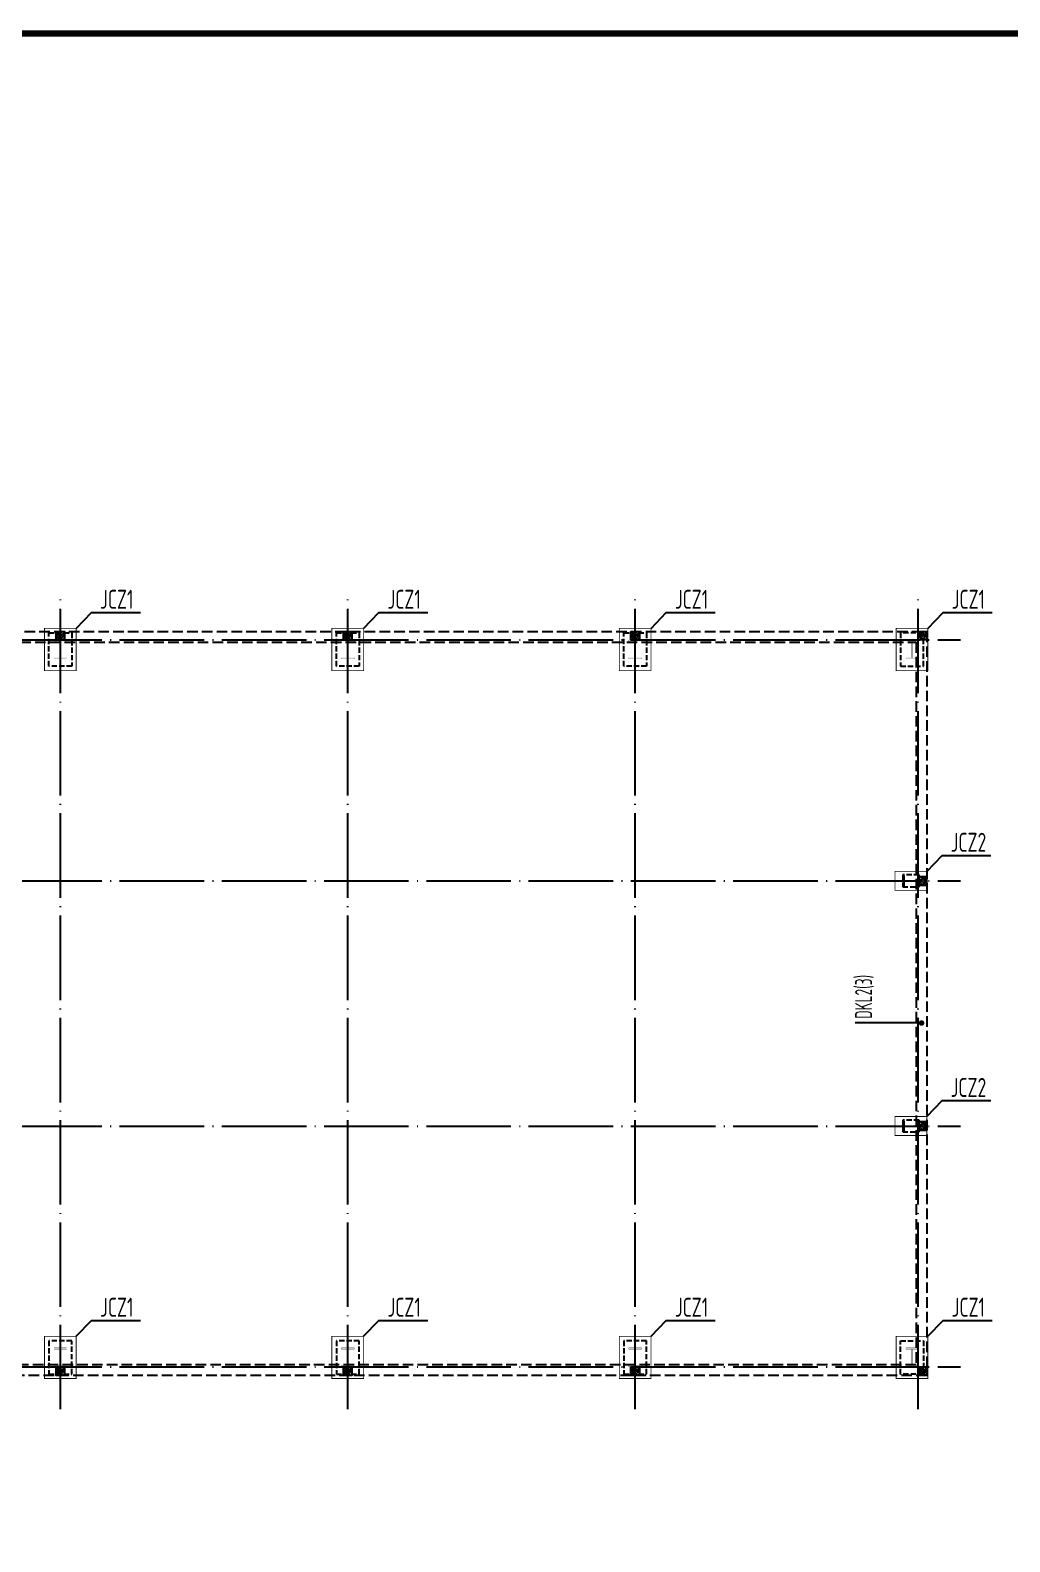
# Model space of a CAD drawing. Extents: x 9834882 to 10005569, y 1691670 to 2510806.
# Drawn here: x 9941281 to 9964458, y 2299292 to 2335057 of the extents above; entities that cross this region are included whole.
import ezdxf

# ---------------------------------------------------------------- set-up
doc = ezdxf.new("R2010")
doc.units = 0
doc.header["$LTSCALE"] = 1000
doc.header["$MEASUREMENT"] = 0
doc.linetypes.add('DASH', pattern=[0.35, 0.25, -0.1])
doc.linetypes.add('DOTE', pattern=[2.42, 2, -0.2, 0.02, -0.2])
doc.layers.get('0').update_dxf_attribs({"linetype": 'CONTINUOUS'})
for name, color, linetype in [('1000', 2, 'CONTINUOUS'), ('DOTE', 8, 'DOTE'), ('GZ', 3, 'CONTINUOUS'), ('PUB_TITLE', 4, 'CONTINUOUS'), ('一般文字', 6, 'CONTINUOUS'), ('柱', 2, 'CONTINUOUS'), ('梁', 4, 'CONTINUOUS')]:
    doc.layers.add(name, color=color, linetype=linetype)
doc.layers.add('柱集中标注', color=2, linetype='CONTINUOUS', lineweight=18)
doc.layers.add('梁集中标注竖向', color=190, linetype='CONTINUOUS', lineweight=25)
doc.styles.add('TSSD_REIN', font='atssdeng.shx', dxfattribs={"width": 0.7, "bigfont": 'atssdchn.shx'})

# ---------------------------------------------------------------- blocks, each defined once
blk = doc.blocks.new('layisuixin-point')
blk.add_lwpolyline([(-0.25, 0, 0.5, 0.5, 1), (0.25, 0, 0.5, 0.5, 1)], format="xyseb", close=True)

msp = doc.modelspace()

# ---------------------------------------------------------------- hatches: boundary and pattern name
at = {"layer": 'GZ'}
h = msp.add_hatch(dxfattribs=at)
h.set_pattern_fill('钢筋混凝土', color=256, scale=20, style=0)
h.set_pattern_definition([(45, (1682675.53, 117481), (-35.35533906, 35.35533906), []), (50, (1682675.53, 117481), (143.4520365, -12.550427), [15, -165]), (355, (1682675.53, 117481), (-27.7502667, 150.4384267), [12, -132]), (100.4514, (1682687.48, 117479.95), (115.7018763, 137.8879084), [12.748038, -140.2284224]), (46.1842, (1682675.53, 117521), (213.4482097, -33.103803), [22.5, -247.5]), (96.6356, (1682693.32, 117518.24), (186.932541, 194.823574), [19.1220576, -210.3426]), (351.1842, (1682675.53, 117521), (186.932389, 194.82372), [18, -198]), (21, (1682695.53, 117511), (119.3814104, -80.5237781), [15, -165]), (326, (1682695.53, 117511), (48.6630664, 145.030009), [12, -132]), (71.4514, (1682705.48, 117504.29), (168.0445257, 64.5060993), [12.748038, -140.2284224]), (37.5, (1682675.53, 117481), (2.43197106, 66.57877077), [0, -130.4, 0, -134, 0, -132.5]), (7.5, (1682675.53, 117481), (52.6139075, 78.8823424), [0, -76.4, 0, -127.4, 0, -50.5]), (327.5, (1682630.93, 117481), (106.76448723, -4.51097435), [0, -50, 0, -156, 0, -207]), (317.5, (1682610.93, 117481), (116.6372339, 20.0209965), [0, -65, 0, -103.6, 0, -147])])
h.paths.add_polyline_path([(9941893.9, 2320829.2), (9942094, 2320829.2), (9942094, 2320629.2), (9941893.9, 2320629.2)])
h = msp.add_hatch(dxfattribs=at)
h.set_pattern_fill('钢筋混凝土', color=256, scale=20, style=0)
h.set_pattern_definition([(45, (1689475.53, 117481), (-35.35533906, 35.35533906), []), (50, (1689475.53, 117481), (143.4520365, -12.550427), [15, -165]), (355, (1689475.53, 117481), (-27.7502667, 150.4384267), [12, -132]), (100.4514, (1689487.48, 117479.95), (115.7018763, 137.8879084), [12.748038, -140.2284224]), (46.1842, (1689475.53, 117521), (213.4482097, -33.103803), [22.5, -247.5]), (96.6356, (1689493.32, 117518.24), (186.932541, 194.823574), [19.1220576, -210.3426]), (351.1842, (1689475.53, 117521), (186.932389, 194.82372), [18, -198]), (21, (1689495.53, 117511), (119.3814104, -80.5237781), [15, -165]), (326, (1689495.53, 117511), (48.6630664, 145.030009), [12, -132]), (71.4514, (1689505.48, 117504.29), (168.0445257, 64.5060993), [12.748038, -140.2284224]), (37.5, (1689475.53, 117481), (2.43197106, 66.57877077), [0, -130.4, 0, -134, 0, -132.5]), (7.5, (1689475.53, 117481), (52.6139075, 78.8823424), [0, -76.4, 0, -127.4, 0, -50.5]), (327.5, (1689430.93, 117481), (106.76448723, -4.51097435), [0, -50, 0, -156, 0, -207]), (317.5, (1689410.93, 117481), (116.6372339, 20.0209965), [0, -65, 0, -103.6, 0, -147])])
h.paths.add_polyline_path([(9948693.9, 2320829.2), (9948894, 2320829.2), (9948894, 2320629.2), (9948693.9, 2320629.2)])
h = msp.add_hatch(dxfattribs=at)
h.set_pattern_fill('钢筋混凝土', color=256, scale=20, style=0)
h.set_pattern_definition([(45, (1696275.53, 117481), (-35.35533906, 35.35533906), []), (50, (1696275.53, 117481), (143.4520365, -12.550427), [15, -165]), (355, (1696275.53, 117481), (-27.7502667, 150.4384267), [12, -132]), (100.4514, (1696287.48, 117479.95), (115.7018763, 137.8879084), [12.748038, -140.2284224]), (46.1842, (1696275.53, 117521), (213.4482097, -33.103803), [22.5, -247.5]), (96.6356, (1696293.32, 117518.24), (186.932541, 194.823574), [19.1220576, -210.3426]), (351.1842, (1696275.53, 117521), (186.932389, 194.82372), [18, -198]), (21, (1696295.53, 117511), (119.3814104, -80.5237781), [15, -165]), (326, (1696295.53, 117511), (48.6630664, 145.030009), [12, -132]), (71.4514, (1696305.48, 117504.29), (168.0445257, 64.5060993), [12.748038, -140.2284224]), (37.5, (1696275.53, 117481), (2.43197106, 66.57877077), [0, -130.4, 0, -134, 0, -132.5]), (7.5, (1696275.53, 117481), (52.6139075, 78.8823424), [0, -76.4, 0, -127.4, 0, -50.5]), (327.5, (1696230.93, 117481), (106.76448723, -4.51097435), [0, -50, 0, -156, 0, -207]), (317.5, (1696210.93, 117481), (116.6372339, 20.0209965), [0, -65, 0, -103.6, 0, -147])])
h.paths.add_polyline_path([(9955493.9, 2320829.2), (9955694, 2320829.2), (9955694, 2320629.2), (9955493.9, 2320629.2)])
h = msp.add_hatch(dxfattribs=at)
h.set_pattern_fill('钢筋混凝土', color=256, scale=20, style=0)
h.set_pattern_definition([(45, (1703075.56, 117481), (-35.35533906, 35.35533906), []), (50, (1703075.56, 117481), (143.4520365, -12.550427), [15, -165]), (355, (1703075.56, 117481), (-27.7502667, 150.4384267), [12, -132]), (100.4514, (1703087.51, 117479.95), (115.7018763, 137.8879084), [12.748038, -140.2284224]), (46.1842, (1703075.56, 117521), (213.4482097, -33.103803), [22.5, -247.5]), (96.6356, (1703093.35, 117518.24), (186.932541, 194.823574), [19.1220576, -210.3426]), (351.1842, (1703075.56, 117521), (186.932389, 194.82372), [18, -198]), (21, (1703095.56, 117511), (119.3814104, -80.5237781), [15, -165]), (326, (1703095.56, 117511), (48.6630664, 145.030009), [12, -132]), (71.4514, (1703105.5, 117504.29), (168.0445257, 64.5060993), [12.748038, -140.2284224]), (37.5, (1703075.56, 117481), (2.43197106, 66.57877077), [0, -130.4, 0, -134, 0, -132.5]), (7.5, (1703075.56, 117481), (52.6139075, 78.8823424), [0, -76.4, 0, -127.4, 0, -50.5]), (327.5, (1703030.96, 117481), (106.76448723, -4.51097435), [0, -50, 0, -156, 0, -207]), (317.5, (1703010.96, 117481), (116.6372339, 20.0209965), [0, -65, 0, -103.6, 0, -147])])
h.paths.add_polyline_path([(9962293.9, 2320829.2), (9962494, 2320829.2), (9962494, 2320629.2), (9962293.9, 2320629.2)])
h = msp.add_hatch(dxfattribs=at)
h.set_pattern_fill('钢筋混凝土', color=256, scale=20, style=0)
h.set_pattern_definition([(135, (18221712.383, 111681), (35.35533906, 35.35533906), []), (130, (18221712.38, 111681), (-143.4520365, -12.550427), [15, -165]), (185, (18221712.38, 111681), (27.7502667, 150.4384267), [12, -132]), (79.5486, (18221700.43, 111679.95), (-115.7018763, 137.8879084), [12.748038, -140.2284224]), (133.8158, (18221712.38, 111721), (-213.4482097, -33.103803), [22.5, -247.5]), (83.3644, (18221694.6, 111718.24), (-186.932541, 194.823574), [19.1220576, -210.3426]), (188.8158, (18221712.38, 111721), (-186.932389, 194.82372), [18, -198]), (159, (18221692.38, 111711), (-119.3814104, -80.5237781), [15, -165]), (214, (18221692.38, 111711), (-48.6630664, 145.030009), [12, -132]), (108.5486, (18221682.43, 111704.29), (-168.0445257, 64.5060993), [12.748038, -140.2284224]), (142.5, (18221712.383, 111681), (-2.43197106, 66.57877077), [0, -130.4, 0, -134, 0, -132.5]), (172.5, (18221712.38, 111681), (-52.6139075, 78.8823424), [0, -76.4, 0, -127.4, 0, -50.5]), (212.5, (18221756.983, 111681), (-106.76448723, -4.51097435), [0, -50, 0, -156, 0, -207]), (222.5, (18221776.98, 111681), (-116.6372339, 20.0209965), [0, -65, 0, -103.6, 0, -147])])
h.paths.add_polyline_path([(9962494, 2315029.2), (9962293.9, 2315029.2), (9962293.9, 2314829.2), (9962494, 2314829.2)])
h = msp.add_hatch(dxfattribs=at)
h.set_pattern_fill('钢筋混凝土', color=256, scale=20, style=0)
h.set_pattern_definition([(135, (18221712.383, 105881), (35.35533906, 35.35533906), []), (130, (18221712.38, 105881), (-143.4520365, -12.550427), [15, -165]), (185, (18221712.38, 105881), (27.7502667, 150.4384267), [12, -132]), (79.5486, (18221700.43, 105879.95), (-115.7018763, 137.8879084), [12.748038, -140.2284224]), (133.8158, (18221712.38, 105921), (-213.4482097, -33.103803), [22.5, -247.5]), (83.3644, (18221694.6, 105918.24), (-186.932541, 194.823574), [19.1220576, -210.3426]), (188.8158, (18221712.38, 105921), (-186.932389, 194.82372), [18, -198]), (159, (18221692.38, 105911), (-119.3814104, -80.5237781), [15, -165]), (214, (18221692.38, 105911), (-48.6630664, 145.030009), [12, -132]), (108.5486, (18221682.43, 105904.29), (-168.0445257, 64.5060993), [12.748038, -140.2284224]), (142.5, (18221712.383, 105881), (-2.43197106, 66.57877077), [0, -130.4, 0, -134, 0, -132.5]), (172.5, (18221712.38, 105881), (-52.6139075, 78.8823424), [0, -76.4, 0, -127.4, 0, -50.5]), (212.5, (18221756.983, 105881), (-106.76448723, -4.51097435), [0, -50, 0, -156, 0, -207]), (222.5, (18221776.98, 105881), (-116.6372339, 20.0209965), [0, -65, 0, -103.6, 0, -147])])
h.paths.add_polyline_path([(9962494, 2309229.2), (9962293.9, 2309229.2), (9962293.9, 2309029.2), (9962494, 2309029.2)])
h = msp.add_hatch(dxfattribs=at)
h.set_pattern_fill('钢筋混凝土', color=256, scale=20, style=0)
h.set_pattern_definition([(45, (1682675.53, 100081), (-35.35533906, 35.35533906), []), (50, (1682675.53, 100081), (143.4520365, -12.550427), [15, -165]), (355, (1682675.53, 100081), (-27.7502667, 150.4384267), [12, -132]), (100.4514, (1682687.48, 100079.95), (115.7018763, 137.8879084), [12.748038, -140.2284224]), (46.1842, (1682675.53, 100121), (213.4482097, -33.103803), [22.5, -247.5]), (96.6356, (1682693.32, 100118.24), (186.932541, 194.823574), [19.1220576, -210.3426]), (351.1842, (1682675.53, 100121), (186.932389, 194.82372), [18, -198]), (21, (1682695.53, 100111), (119.3814104, -80.5237781), [15, -165]), (326, (1682695.53, 100111), (48.6630664, 145.030009), [12, -132]), (71.4514, (1682705.48, 100104.29), (168.0445257, 64.5060993), [12.748038, -140.2284224]), (37.5, (1682675.53, 100081), (2.43197106, 66.57877077), [0, -130.4, 0, -134, 0, -132.5]), (7.5, (1682675.53, 100081), (52.6139075, 78.8823424), [0, -76.4, 0, -127.4, 0, -50.5]), (327.5, (1682630.93, 100081), (106.76448723, -4.51097435), [0, -50, 0, -156, 0, -207]), (317.5, (1682610.93, 100081), (116.6372339, 20.0209965), [0, -65, 0, -103.6, 0, -147])])
h.paths.add_polyline_path([(9941893.9, 2303429.2), (9942094, 2303429.2), (9942094, 2303229.2), (9941893.9, 2303229.2)])
h = msp.add_hatch(dxfattribs=at)
h.set_pattern_fill('钢筋混凝土', color=256, scale=20, style=0)
h.set_pattern_definition([(45, (1689475.53, 100081), (-35.35533906, 35.35533906), []), (50, (1689475.53, 100081), (143.4520365, -12.550427), [15, -165]), (355, (1689475.53, 100081), (-27.7502667, 150.4384267), [12, -132]), (100.4514, (1689487.48, 100079.95), (115.7018763, 137.8879084), [12.748038, -140.2284224]), (46.1842, (1689475.53, 100121), (213.4482097, -33.103803), [22.5, -247.5]), (96.6356, (1689493.32, 100118.24), (186.932541, 194.823574), [19.1220576, -210.3426]), (351.1842, (1689475.53, 100121), (186.932389, 194.82372), [18, -198]), (21, (1689495.53, 100111), (119.3814104, -80.5237781), [15, -165]), (326, (1689495.53, 100111), (48.6630664, 145.030009), [12, -132]), (71.4514, (1689505.48, 100104.29), (168.0445257, 64.5060993), [12.748038, -140.2284224]), (37.5, (1689475.53, 100081), (2.43197106, 66.57877077), [0, -130.4, 0, -134, 0, -132.5]), (7.5, (1689475.53, 100081), (52.6139075, 78.8823424), [0, -76.4, 0, -127.4, 0, -50.5]), (327.5, (1689430.93, 100081), (106.76448723, -4.51097435), [0, -50, 0, -156, 0, -207]), (317.5, (1689410.93, 100081), (116.6372339, 20.0209965), [0, -65, 0, -103.6, 0, -147])])
h.paths.add_polyline_path([(9948693.9, 2303429.2), (9948894, 2303429.2), (9948894, 2303229.2), (9948693.9, 2303229.2)])
h = msp.add_hatch(dxfattribs=at)
h.set_pattern_fill('钢筋混凝土', color=256, scale=20, style=0)
h.set_pattern_definition([(45, (1696275.53, 100081), (-35.35533906, 35.35533906), []), (50, (1696275.53, 100081), (143.4520365, -12.550427), [15, -165]), (355, (1696275.53, 100081), (-27.7502667, 150.4384267), [12, -132]), (100.4514, (1696287.48, 100079.95), (115.7018763, 137.8879084), [12.748038, -140.2284224]), (46.1842, (1696275.53, 100121), (213.4482097, -33.103803), [22.5, -247.5]), (96.6356, (1696293.32, 100118.24), (186.932541, 194.823574), [19.1220576, -210.3426]), (351.1842, (1696275.53, 100121), (186.932389, 194.82372), [18, -198]), (21, (1696295.53, 100111), (119.3814104, -80.5237781), [15, -165]), (326, (1696295.53, 100111), (48.6630664, 145.030009), [12, -132]), (71.4514, (1696305.48, 100104.29), (168.0445257, 64.5060993), [12.748038, -140.2284224]), (37.5, (1696275.53, 100081), (2.43197106, 66.57877077), [0, -130.4, 0, -134, 0, -132.5]), (7.5, (1696275.53, 100081), (52.6139075, 78.8823424), [0, -76.4, 0, -127.4, 0, -50.5]), (327.5, (1696230.93, 100081), (106.76448723, -4.51097435), [0, -50, 0, -156, 0, -207]), (317.5, (1696210.93, 100081), (116.6372339, 20.0209965), [0, -65, 0, -103.6, 0, -147])])
h.paths.add_polyline_path([(9955493.9, 2303429.2), (9955694, 2303429.2), (9955694, 2303229.2), (9955493.9, 2303229.2)])
h = msp.add_hatch(dxfattribs=at)
h.set_pattern_fill('钢筋混凝土', color=256, scale=20, style=0)
h.set_pattern_definition([(45, (1703075.496, 100081), (-35.35533906, 35.35533906), []), (50, (1703075.5, 100081), (143.4520365, -12.550427), [15, -165]), (355, (1703075.5, 100081), (-27.7502667, 150.4384267), [12, -132]), (100.4514, (1703087.45, 100079.95), (115.7018763, 137.8879084), [12.748038, -140.2284224]), (46.1842, (1703075.5, 100121), (213.4482097, -33.103803), [22.5, -247.5]), (96.6356, (1703093.28, 100118.24), (186.932541, 194.823574), [19.1220576, -210.3426]), (351.1842, (1703075.5, 100121), (186.932389, 194.82372), [18, -198]), (21, (1703095.5, 100111), (119.3814104, -80.5237781), [15, -165]), (326, (1703095.5, 100111), (48.6630664, 145.030009), [12, -132]), (71.4514, (1703105.44, 100104.29), (168.0445257, 64.5060993), [12.748038, -140.2284224]), (37.5, (1703075.496, 100081), (2.43197106, 66.57877077), [0, -130.4, 0, -134, 0, -132.5]), (7.5, (1703075.496, 100081), (52.6139075, 78.8823424), [0, -76.4, 0, -127.4, 0, -50.5]), (327.5, (1703030.896, 100081), (106.76448723, -4.51097435), [0, -50, 0, -156, 0, -207]), (317.5, (1703010.9, 100081), (116.6372339, 20.0209965), [0, -65, 0, -103.6, 0, -147])])
h.paths.add_polyline_path([(9962293.9, 2303429.2), (9962493.9, 2303429.2), (9962493.9, 2303229.2), (9962293.9, 2303229.2)])
at = {"layer": '柱'}
for color, points in [(2, [(9942143.9, 2320629.2), (9941843.9, 2320629.2), (9941843.9, 2320597.2), (9941981.9, 2320597.2), (9941981.9, 2320211.2), (9941843.9, 2320211.2), (9941843.9, 2320179.2), (9942143.9, 2320179.2), (9942143.9, 2320211.2), (9942005.9, 2320211.2), (9942005.9, 2320597.2), (9942143.9, 2320597.2)]), (2, [(9948943.9, 2320629.2), (9948643.9, 2320629.2), (9948643.9, 2320597.2), (9948781.9, 2320597.2), (9948781.9, 2320211.2), (9948643.9, 2320211.2), (9948643.9, 2320179.2), (9948943.9, 2320179.2), (9948943.9, 2320211.2), (9948805.9, 2320211.2), (9948805.9, 2320597.2), (9948943.9, 2320597.2)]), (2, [(9955743.9, 2320629.2), (9955443.9, 2320629.2), (9955443.9, 2320597.2), (9955581.9, 2320597.2), (9955581.9, 2320211.2), (9955443.9, 2320211.2), (9955443.9, 2320179.2), (9955743.9, 2320179.2), (9955743.9, 2320211.2), (9955605.9, 2320211.2), (9955605.9, 2320597.2), (9955743.9, 2320597.2)]), (2, [(9961993.9, 2320629.2), (9962293.9, 2320629.2), (9962293.9, 2320597.2), (9962155.9, 2320597.2), (9962155.9, 2320211.2), (9962293.9, 2320211.2), (9962293.9, 2320179.2), (9961993.9, 2320179.2), (9961993.9, 2320211.2), (9962131.9, 2320211.2), (9962131.9, 2320597.2), (9961993.9, 2320597.2)]), (3, [(9962293.9, 2315049.2), (9962293.9, 2314809.2), (9962261.9, 2314809.2), (9962261.9, 2314917.2), (9961975.9, 2314917.2), (9961975.9, 2314809.2), (9961943.9, 2314809.2), (9961943.9, 2315049.2), (9961975.9, 2315049.2), (9961975.9, 2314941.2), (9962261.9, 2314941.2), (9962261.9, 2315049.2)]), (3, [(9962293.9, 2309249.2), (9962293.9, 2309009.2), (9962261.9, 2309009.2), (9962261.9, 2309117.2), (9961975.9, 2309117.2), (9961975.9, 2309009.2), (9961943.9, 2309009.2), (9961943.9, 2309249.2), (9961975.9, 2309249.2), (9961975.9, 2309141.2), (9962261.9, 2309141.2), (9962261.9, 2309249.2)]), (2, [(9942143.9, 2303429.2), (9941843.9, 2303429.2), (9941843.9, 2303461.2), (9941981.9, 2303461.2), (9941981.9, 2303847.2), (9941843.9, 2303847.2), (9941843.9, 2303879.2), (9942143.9, 2303879.2), (9942143.9, 2303847.2), (9942005.9, 2303847.2), (9942005.9, 2303461.2), (9942143.9, 2303461.2)]), (2, [(9948943.9, 2303429.2), (9948643.9, 2303429.2), (9948643.9, 2303461.2), (9948781.9, 2303461.2), (9948781.9, 2303847.2), (9948643.9, 2303847.2), (9948643.9, 2303879.2), (9948943.9, 2303879.2), (9948943.9, 2303847.2), (9948805.9, 2303847.2), (9948805.9, 2303461.2), (9948943.9, 2303461.2)]), (2, [(9955743.9, 2303429.2), (9955443.9, 2303429.2), (9955443.9, 2303461.2), (9955581.9, 2303461.2), (9955581.9, 2303847.2), (9955443.9, 2303847.2), (9955443.9, 2303879.2), (9955743.9, 2303879.2), (9955743.9, 2303847.2), (9955605.9, 2303847.2), (9955605.9, 2303461.2), (9955743.9, 2303461.2)]), (2, [(9961993.9, 2303429.2), (9962293.9, 2303429.2), (9962293.9, 2303461.2), (9962155.9, 2303461.2), (9962155.9, 2303847.2), (9962293.9, 2303847.2), (9962293.9, 2303879.2), (9961993.9, 2303879.2), (9961993.9, 2303847.2), (9962131.9, 2303847.2), (9962131.9, 2303461.2), (9961993.9, 2303461.2)])]:
    msp.add_hatch(color=color, dxfattribs=at).paths.add_polyline_path(points)

# ---------------------------------------------------------------- linework, layer by layer
at = {"layer": '1000', "color": 3, "linetype": 'DASH', "ltscale": 0.5}
for points in [[(9941723.9, 2320799.2), (9942263.9, 2320799.2), (9942263.9, 2320009.2), (9941723.9, 2320009.2)], [(9948523.9, 2320799.2), (9949063.9, 2320799.2), (9949063.9, 2320009.2), (9948523.9, 2320009.2)], [(9955323.9, 2320799.2), (9955863.9, 2320799.2), (9955863.9, 2320009.2), (9955323.9, 2320009.2)], [(9962413.9, 2320799.2), (9961873.9, 2320799.2), (9961873.9, 2320009.2), (9962413.9, 2320009.2)], [(9962313.9, 2315069.2), (9961923.9, 2315069.2), (9961923.9, 2314789.2), (9962313.9, 2314789.2)], [(9962313.9, 2309269.2), (9961923.9, 2309269.2), (9961923.9, 2308989.2), (9962313.9, 2308989.2)], [(9941723.9, 2303259.2), (9942263.9, 2303259.2), (9942263.9, 2304049.2), (9941723.9, 2304049.2)], [(9948523.9, 2303259.2), (9949063.9, 2303259.2), (9949063.9, 2304049.2), (9948523.9, 2304049.2)], [(9955323.9, 2303259.2), (9955863.9, 2303259.2), (9955863.9, 2304049.2), (9955323.9, 2304049.2)], [(9962413.9, 2303259.2), (9961873.9, 2303259.2), (9961873.9, 2304049.2), (9962413.9, 2304049.2)]]:
    msp.add_lwpolyline(points, close=True, dxfattribs=at)
at = {"layer": 'DOTE'}
for p, q in [((9941993.9, 2302429.2), (9941993.9, 2321629.2)), ((9948793.9, 2302429.2), (9948793.9, 2321629.2)), ((9955593.9, 2302429.2), (9955593.9, 2321629.2)), ((9962293.9, 2302429.2), (9962293.9, 2321629.2)), ((9907093.9, 2320629.2), (9963293.9, 2320629.2)), ((9907093.9, 2314929.2), (9963293.9, 2314929.2)), ((9907093.9, 2309129.2), (9963293.9, 2309129.2)), ((9907093.9, 2303429.2), (9963293.9, 2303429.2))]:
    msp.add_line(p, q, dxfattribs=at)
at = {"layer": 'GZ'}
for points in [[(9941893.9, 2320829.2), (9942094, 2320829.2), (9942094, 2320629.2), (9941893.9, 2320629.2)], [(9948693.9, 2320829.2), (9948894, 2320829.2), (9948894, 2320629.2), (9948693.9, 2320629.2)], [(9955493.9, 2320829.2), (9955694, 2320829.2), (9955694, 2320629.2), (9955493.9, 2320629.2)], [(9962293.9, 2320829.2), (9962494, 2320829.2), (9962494, 2320629.2), (9962293.9, 2320629.2)], [(9962494, 2315029.2), (9962293.9, 2315029.2), (9962293.9, 2314829.2), (9962494, 2314829.2)], [(9962494, 2309229.2), (9962293.9, 2309229.2), (9962293.9, 2309029.2), (9962494, 2309029.2)], [(9941893.9, 2303429.2), (9942094, 2303429.2), (9942094, 2303229.2), (9941893.9, 2303229.2)], [(9948693.9, 2303429.2), (9948894, 2303429.2), (9948894, 2303229.2), (9948693.9, 2303229.2)], [(9955493.9, 2303429.2), (9955694, 2303429.2), (9955694, 2303229.2), (9955493.9, 2303229.2)], [(9962293.9, 2303429.2), (9962493.9, 2303429.2), (9962493.9, 2303229.2), (9962293.9, 2303229.2)]]:
    msp.add_lwpolyline(points, close=True, dxfattribs=at)
at = {"layer": 'PUB_TITLE', "const_width": 150}
msp.add_lwpolyline([(9897868.6, 2274981.9), (9981718.6, 2274981.9), (9981718.6, 2334981.9), (9897868.6, 2334981.9)], close=True, dxfattribs=at)
at = {"layer": '一般文字', "color": 6}
for points in [[(9942368.9, 2320904.2), (9942731.6, 2321281), (9943888.2, 2321281)], [(9949168.9, 2320904.2), (9949531.6, 2321281), (9950688.2, 2321281)], [(9955968.9, 2320904.2), (9956331.6, 2321281), (9957488.2, 2321281)], [(9962518.9, 2320904.2), (9962881.6, 2321281), (9964038.2, 2321281)], [(9962493.9, 2315154.2), (9962856.6, 2315531), (9964013.2, 2315531)], [(9962493.9, 2309354.2), (9962856.6, 2309731), (9964013.2, 2309731)], [(9942368.9, 2304154.2), (9942731.6, 2304531), (9943888.2, 2304531)], [(9949168.9, 2304154.2), (9949531.6, 2304531), (9950688.2, 2304531)], [(9955968.9, 2304154.2), (9956331.6, 2304531), (9957488.2, 2304531)], [(9962518.9, 2304154.2), (9962881.6, 2304531), (9964038.2, 2304531)]]:
    msp.add_lwpolyline(points, dxfattribs=at)
at = {"layer": '柱', "color": 2, "const_width": 5}
for points in [[(9942143.9, 2320629.2), (9941843.9, 2320629.2), (9941843.9, 2320597.2), (9941981.9, 2320597.2), (9941981.9, 2320211.2), (9941843.9, 2320211.2), (9941843.9, 2320179.2), (9942143.9, 2320179.2), (9942143.9, 2320211.2), (9942005.9, 2320211.2), (9942005.9, 2320597.2), (9942143.9, 2320597.2)], [(9948943.9, 2320629.2), (9948643.9, 2320629.2), (9948643.9, 2320597.2), (9948781.9, 2320597.2), (9948781.9, 2320211.2), (9948643.9, 2320211.2), (9948643.9, 2320179.2), (9948943.9, 2320179.2), (9948943.9, 2320211.2), (9948805.9, 2320211.2), (9948805.9, 2320597.2), (9948943.9, 2320597.2)], [(9955743.9, 2320629.2), (9955443.9, 2320629.2), (9955443.9, 2320597.2), (9955581.9, 2320597.2), (9955581.9, 2320211.2), (9955443.9, 2320211.2), (9955443.9, 2320179.2), (9955743.9, 2320179.2), (9955743.9, 2320211.2), (9955605.9, 2320211.2), (9955605.9, 2320597.2), (9955743.9, 2320597.2)], [(9961993.9, 2320629.2), (9962293.9, 2320629.2), (9962293.9, 2320597.2), (9962155.9, 2320597.2), (9962155.9, 2320211.2), (9962293.9, 2320211.2), (9962293.9, 2320179.2), (9961993.9, 2320179.2), (9961993.9, 2320211.2), (9962131.9, 2320211.2), (9962131.9, 2320597.2), (9961993.9, 2320597.2)], [(9942143.9, 2303429.2), (9941843.9, 2303429.2), (9941843.9, 2303461.2), (9941981.9, 2303461.2), (9941981.9, 2303847.2), (9941843.9, 2303847.2), (9941843.9, 2303879.2), (9942143.9, 2303879.2), (9942143.9, 2303847.2), (9942005.9, 2303847.2), (9942005.9, 2303461.2), (9942143.9, 2303461.2)], [(9948943.9, 2303429.2), (9948643.9, 2303429.2), (9948643.9, 2303461.2), (9948781.9, 2303461.2), (9948781.9, 2303847.2), (9948643.9, 2303847.2), (9948643.9, 2303879.2), (9948943.9, 2303879.2), (9948943.9, 2303847.2), (9948805.9, 2303847.2), (9948805.9, 2303461.2), (9948943.9, 2303461.2)], [(9955743.9, 2303429.2), (9955443.9, 2303429.2), (9955443.9, 2303461.2), (9955581.9, 2303461.2), (9955581.9, 2303847.2), (9955443.9, 2303847.2), (9955443.9, 2303879.2), (9955743.9, 2303879.2), (9955743.9, 2303847.2), (9955605.9, 2303847.2), (9955605.9, 2303461.2), (9955743.9, 2303461.2)], [(9961993.9, 2303429.2), (9962293.9, 2303429.2), (9962293.9, 2303461.2), (9962155.9, 2303461.2), (9962155.9, 2303847.2), (9962293.9, 2303847.2), (9962293.9, 2303879.2), (9961993.9, 2303879.2), (9961993.9, 2303847.2), (9962131.9, 2303847.2), (9962131.9, 2303461.2), (9961993.9, 2303461.2)]]:
    msp.add_lwpolyline(points, close=True, dxfattribs=at)
at = {"layer": '柱', "color": 3, "const_width": 5}
for points in [[(9962293.9, 2315049.2), (9962293.9, 2314809.2), (9962261.9, 2314809.2), (9962261.9, 2314917.2), (9961975.9, 2314917.2), (9961975.9, 2314809.2), (9961943.9, 2314809.2), (9961943.9, 2315049.2), (9961975.9, 2315049.2), (9961975.9, 2314941.2), (9962261.9, 2314941.2), (9962261.9, 2315049.2)], [(9962293.9, 2309249.2), (9962293.9, 2309009.2), (9962261.9, 2309009.2), (9962261.9, 2309117.2), (9961975.9, 2309117.2), (9961975.9, 2309009.2), (9961943.9, 2309009.2), (9961943.9, 2309249.2), (9961975.9, 2309249.2), (9961975.9, 2309141.2), (9962261.9, 2309141.2), (9962261.9, 2309249.2)]]:
    msp.add_lwpolyline(points, close=True, dxfattribs=at)
at = {"layer": '柱集中标注', "color": 6, "const_width": 20}
for points in [[(9941618.9, 2320904.2), (9942368.9, 2320904.2), (9942368.9, 2319904.2), (9941618.9, 2319904.2)], [(9948418.9, 2320904.2), (9949168.9, 2320904.2), (9949168.9, 2319904.2), (9948418.9, 2319904.2)], [(9955218.9, 2320904.2), (9955968.9, 2320904.2), (9955968.9, 2319904.2), (9955218.9, 2319904.2)], [(9962518.9, 2320904.2), (9961768.9, 2320904.2), (9961768.9, 2319904.2), (9962518.9, 2319904.2)], [(9962493.9, 2315154.2), (9961743.9, 2315154.2), (9961743.9, 2314704.2), (9962493.9, 2314704.2)], [(9962493.9, 2309354.2), (9961743.9, 2309354.2), (9961743.9, 2308904.2), (9962493.9, 2308904.2)], [(9941618.9, 2303154.2), (9942368.9, 2303154.2), (9942368.9, 2304154.2), (9941618.9, 2304154.2)], [(9948418.9, 2303154.2), (9949168.9, 2303154.2), (9949168.9, 2304154.2), (9948418.9, 2304154.2)], [(9955218.9, 2303154.2), (9955968.9, 2303154.2), (9955968.9, 2304154.2), (9955218.9, 2304154.2)], [(9962518.9, 2303154.2), (9961768.9, 2303154.2), (9961768.9, 2304154.2), (9962518.9, 2304154.2)]]:
    msp.add_lwpolyline(points, close=True, dxfattribs=at)
at = {"layer": '梁', "color": 150, "linetype": 'DASH'}
for points in [[(9907893.9, 2320829.2), (9962493.9, 2320829.2), (9962493.9, 2303229.2), (9907893.9, 2303229.2)], [(9908143.9, 2320579.2), (9962243.9, 2320579.2), (9962243.9, 2303479.2), (9908143.9, 2303479.2)]]:
    msp.add_lwpolyline(points, close=True, dxfattribs=at)
at = {"layer": '梁集中标注竖向', "linetype": 'Continuous', "ltscale": 1}
msp.add_line((9962369.7, 2311567), (9960798.5, 2311567), dxfattribs=at)

# ---------------------------------------------------------------- block references
at = {"layer": '梁集中标注竖向', "xscale": -132, "yscale": 132, "zscale": 132}
msp.add_blockref('layisuixin-point', (9962369.7, 2311567), dxfattribs=at)

# ---------------------------------------------------------------- texts
at = {"layer": '一般文字', "color": 6, "style": 'TSSD_REIN', "width": 0.7}
for s, p in [('JCZ1', (9942934.7, 2321367)), ('JCZ1', (9949734.7, 2321367)), ('JCZ1', (9956534.7, 2321367)), ('JCZ1', (9963084.7, 2321367)), ('JCZ2', (9963059.7, 2315617)), ('JCZ2', (9963059.7, 2309817)), ('JCZ1', (9942934.7, 2304617)), ('JCZ1', (9949734.7, 2304617)), ('JCZ1', (9956534.7, 2304617)), ('JCZ1', (9963084.7, 2304617))]:
    msp.add_text(s, height=450, dxfattribs=at).set_placement(p)
at = {"layer": '梁集中标注竖向', "style": 'TSSD_REIN', "width": 0.6}
msp.add_text('DKL2(3)', height=400, rotation=90, dxfattribs=at).set_placement((9961198.5, 2311667))

doc.saveas('drawing.dxf')
